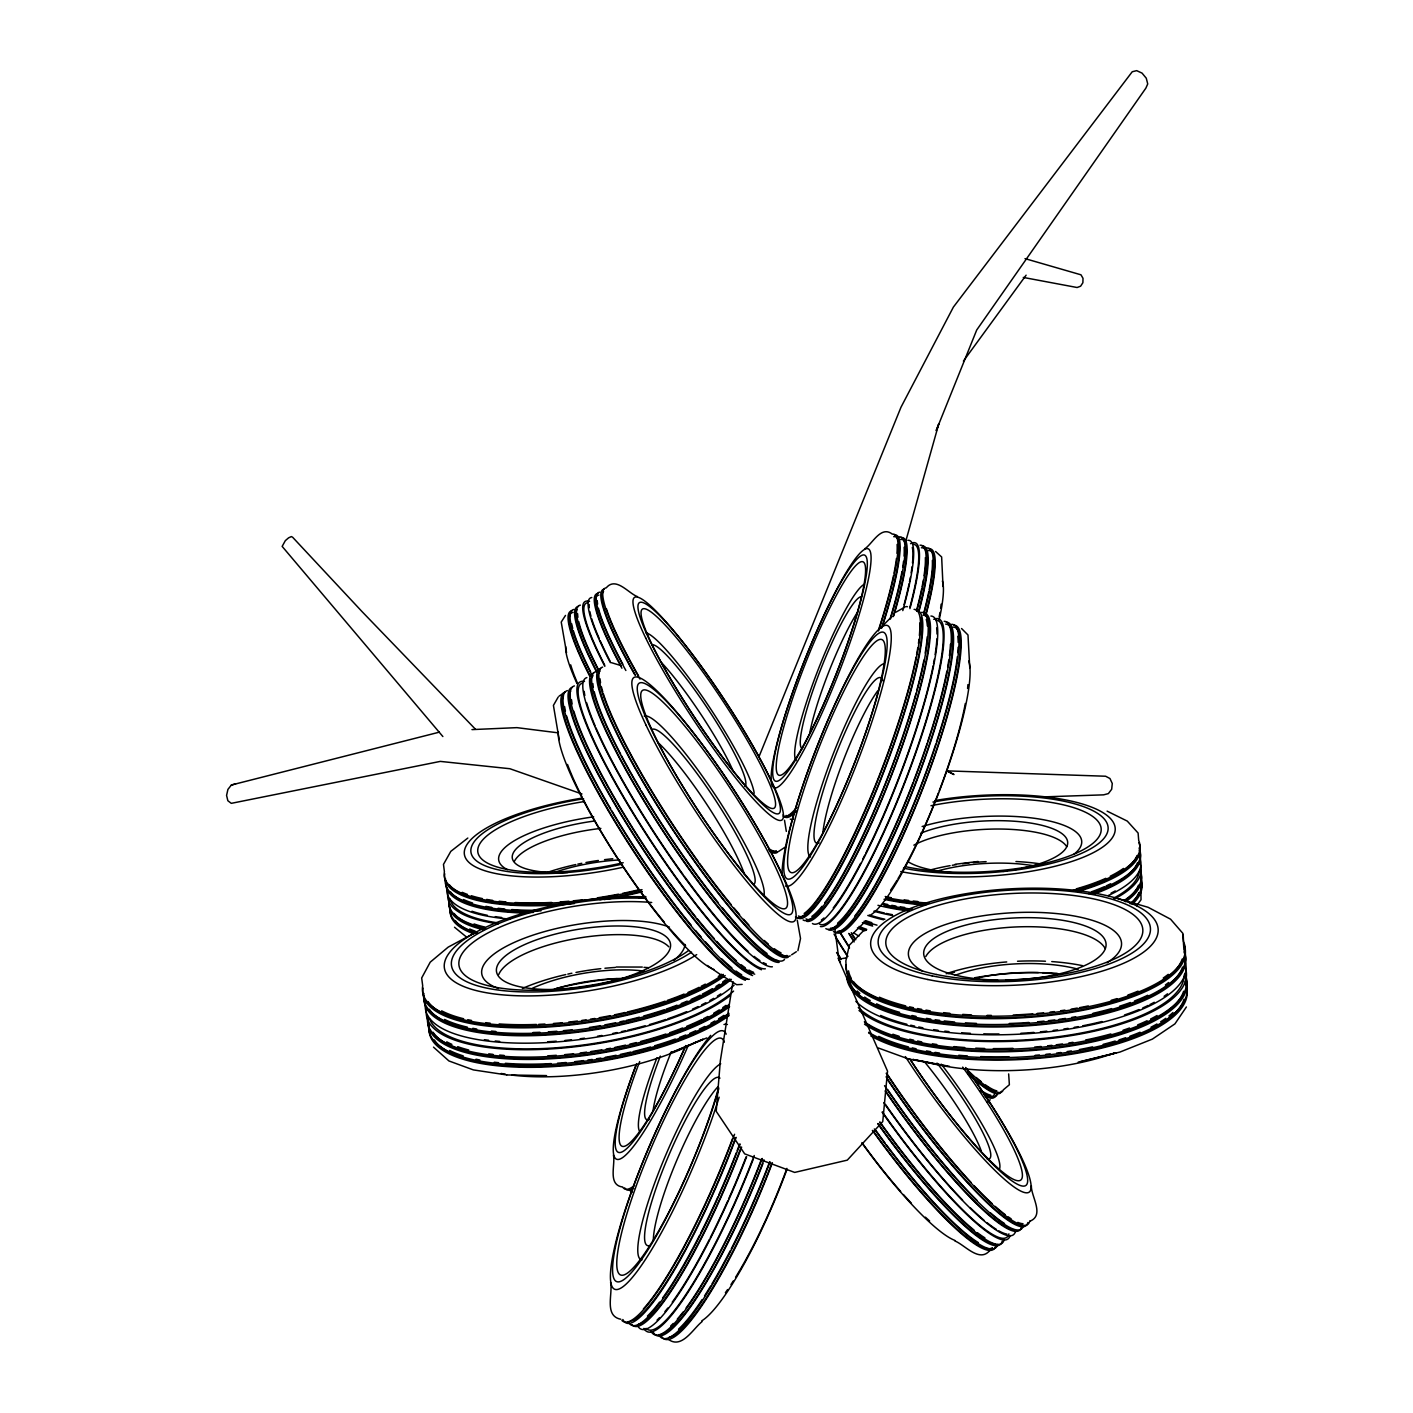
<?xml version="1.0" encoding="UTF-8"?>
<svg xmlns="http://www.w3.org/2000/svg" width="1413" height="1413" viewBox="0 0 1413 1413"><rect width="100%" height="100%" fill="white"/><g stroke="black" fill="none" stroke-linecap="round" stroke-linejoin="round"><path stroke-width="1.5" d="M732.976 981.629L720.347 1060.721L716.214 1111.307L744.686 1153.873L794.671 1172.419L847.288 1160.144L882.754 1121.586L887.541 1071.195L839.022 960.292L834.995 929.878M849.16 945.968L845.839 961.034L846.299 968.7M905.786 541.108L938.833 423.706L936.201 430.612L976.719 329.988L1145.872 88.136L1147.727 83.932L1146.261 78.192L1142.04 73.105L1136.67 70.65L1132.237 71.745L953.386 307.098L900.999 407.209L758.781 757.244M1186.39 1006.974L1174.927 1023.877L1152.372 1039.103L1119.979 1052.049L1080.309 1061.781M558.188 697.068L553.419 705.387L559.177 739.6M565.5 615.414L561.226 622.073L566.542 652.647M963.401 361.127L1026.103 275.182M1136.635 905.751L1141.015 899.745L1140.874 885.986M235.635 783.932L231.396 785.01L227.917 789.408L226.575 795.413L227.864 800.747L231.29 803.343L440.291 761.395L509.881 768.725L581.962 793.982M849.602 944.926L863.838 930.372M702.031 1321.667C693.253 1328.467 681.755 1349.592 668.314 1339.277M883.708 624.705L891.903 616.58M853.24 933.304L865.533 921.258M864.597 548.898C872.457 544.005 880.811 525.071 892.345 534.149A151.562 22.308 -68.5 0 1 878.515 630.975M797.903 950.684L800.517 938.515L797.25 920.11M1029.883 1221.221C1045.002 1215.215 1030.925 1196.281 1031.366 1185.737M989.842 1250.399C979.527 1263.222 964.708 1244.747 954.835 1240.95M559.071 696.132L565.288 691.999A172.103 28.966 56.7 0 0 621.596 832.699A172.103 28.966 56.7 0 0 745.41 980.269M784.992 847.252L779.234 851.032A157.691 22.484 56.5 0 1 768.955 848.736M791.616 954.799L796.331 951.726M896.072 612.094L905.15 606.919M467.827 838.05L450.8 851.368L443.47 864.403L444.406 871.715A150.59 45.269 -8.8 0 0 642.014 889.625M475.051 932.739L448.204 947.116L430.223 962.165L421.675 977.973L422.699 985.85A163.767 54.083 -9.1 0 0 536.463 1025.22A163.767 54.083 -9.1 0 0 723.297 974.387M695.673 1042.458L703.073 1039.244L670.363 1052.968M672.924 1052.137L706.818 1037.919M842.448 958.544L846.793 957.82M1109.452 1054.769L1116.464 1052.756L1078.207 1062.134M231.396 785.01L439.319 732.164M955.1 864.279L978.114 861.471M742.143 984.402L736.685 984.702L721.937 975.553M471.96 729.603L516.911 727.642L558.365 732.87M1037.654 797.091L1103.641 794.848L1108.375 793.594L1111.678 789.266L1112.278 783.509L1109.964 778.528L1105.62 776.232L946.798 770.862L953.987 774.554L946.604 770.721M616.121 967.022L642.279 967.057M506.949 1074.957L546.548 1075.593M906.228 606.548L907.446 606.742M506.649 1074.922L473.373 1069.906L448.928 1060.951L433.508 1047.139M1023.277 277.425L1077.095 287.51L1080.609 286.203L1082.888 282.706L1083.012 278.343L1080.98 274.811L1025.008 258.614M949.43 1066.356L912.833 1059.467L924.226 1061.675M908.806 1059.026L946.745 1066.144M1117.418 898.403L1148.115 907.305L1170.547 919.174L1182.858 933.375L1183.9 949.589A169.754 58.198 -3 0 1 1033.292 1022.941A169.754 58.198 -3 0 1 846.846 976.683M611.264 662.626L621.261 665.664M908.453 1058.938L878.285 1047.969M1107.103 811.133L1127.274 821.094L1138.101 833.034L1138.719 840.611A155.624 48.625 -3.2 0 1 1071.725 890.879M620.766 1319.247C603.863 1315.909 613.048 1293.654 610.575 1282.403M637.44 596.622C628.449 593.372 615.909 576.186 606.23 587.843A157.691 22.484 56.5 0 0 640.036 679.123M853.54 932.81L858.857 936.148M707.348 965.485L721.513 975.288M466.82 937.296L454.509 927.228M935.583 551.494L941.641 556.969L943.036 586.483M961.547 628.52L967.993 634.985L969.76 667.837M475.422 729.196L362.117 611.688L292.685 537.311L291.396 536.569L288.588 537.841L285.32 540.649L282.158 546.407L442.87 736.544M784.515 820.282L786.317 831.409M1008.652 1073.915L1009.377 1084.742L1003.265 1089.9A148.807 22.184 53.6 0 1 965.68 1068.263M1183.193 934.523L1183.511 941.57A169.86 57.862 -3 0 1 1027.322 1015.011A169.86 57.862 -3 0 1 846.051 964.938M613.401 1155.057C615.644 1164.577 607.396 1185.048 622.656 1187.026A155.183 24.957 -66.5 0 0 634.561 1185.348M1173.02 1012.503A167.246 58.781 -2.9 0 1 1168.904 1016M1165.813 1018.331A167.246 58.781 -2.9 0 1 1160.691 1021.74M1156.964 1023.983A167.246 58.781 -2.9 0 1 1150.959 1027.216M1140.061 1032.249A167.246 58.781 -2.9 0 1 1129.923 1036.224M1125.649 1037.725A167.246 58.781 -2.9 0 1 1119.043 1039.897M1115.21 1041.045A167.246 58.781 -2.9 0 1 1103.164 1044.366M1092.585 1046.874A167.246 58.781 -2.9 0 1 1079.461 1049.523M1071.337 1050.936A167.246 58.781 -2.9 0 1 1067.186 1051.59M1060.88 1052.508A167.246 58.781 -2.9 0 1 1056.641 1053.091M1050.212 1053.868A167.246 58.781 -2.9 0 1 1045.92 1054.328M1039.473 1054.963A167.246 58.781 -2.9 0 1 1035.181 1055.334M1009.041 1056.73A167.246 58.781 -2.9 0 1 980.675 1056.606M967.41 1055.935A167.246 58.781 -2.9 0 1 958.756 1055.264M939.504 1053.038A167.246 58.781 -2.9 0 1 935.07 1052.385M930.708 1051.678A167.246 58.781 -2.9 0 1 926.433 1050.901M916.136 1048.799A167.246 58.781 -2.9 0 1 912.197 1047.863M908.382 1046.909A167.246 58.781 -2.9 0 1 878.78 1036.365M1184.006 999.256A167.211 58.887 -2.9 0 1 1047.121 1056.659A167.211 58.887 -2.9 0 1 868.783 1033.009M1185.383 983.678A169.33 59.629 -2.9 0 1 1072.979 1053.974A169.33 59.629 -2.9 0 1 870.744 1035.87M1185.277 981.346A169.348 59.523 -2.9 0 1 1070.895 1051.855A169.348 59.523 -2.9 0 1 868.606 1032.302M974.723 977.743A127.877 45.693 -2.9 0 1 1038.325 972.603M1042.547 972.674A127.877 45.693 -2.9 0 1 1057.224 973.345M973.734 978.82A90.98 32.181 -2.9 0 1 1058.531 974.299M955.276 975.27A91.033 31.969 -2.9 0 1 1078.278 969.23M1183.97 951.885A169.719 58.286 -3 0 1 1033.415 1025.379A169.719 58.286 -3 0 1 847.023 979.032M1182.557 967.11A167.617 57.562 -3 0 1 1011.231 1025.873A167.617 57.562 -3 0 1 849.107 978.856M948.141 973.769A142.042 50.603 -2.9 0 1 954.481 972.268M946.18 973.734A111.15 39.175 -2.9 0 1 1006.727 961.935M1017.537 961.246A111.15 39.175 -2.9 0 1 1045.461 961.229M1051.767 961.582A111.15 39.175 -2.9 0 1 1082.482 965.662M1184.306 959.374A169.631 58.604 -3 0 1 1055.847 1030.925A169.631 58.604 -3 0 1 855.819 1001.305M1168.622 982.494A167.652 57.474 -3 0 1 1165.372 984.967M1147.692 995.282A167.652 57.474 -3 0 1 1134.515 1000.969M1130.418 1002.524A167.652 57.474 -3 0 1 1119.626 1006.197M1111.607 1008.599A167.652 57.474 -3 0 1 1093.026 1013.298M1075.699 1016.742A167.652 57.474 -3 0 1 1071.637 1017.448M1065.42 1018.42A167.652 57.474 -3 0 1 1059.096 1019.338M1054.84 1019.903A167.652 57.474 -3 0 1 1048.393 1020.681M1044.083 1021.14A167.652 57.474 -3 0 1 1037.619 1021.776M1029 1022.464A167.652 57.474 -3 0 1 1009.306 1023.489M976.454 1023.401A167.652 57.474 -3 0 1 965.397 1022.835M954.587 1022.005A167.652 57.474 -3 0 1 944.167 1020.928M939.663 1020.363A167.652 57.474 -3 0 1 935.194 1019.744M930.796 1019.091A167.652 57.474 -3 0 1 926.469 1018.367M916.013 1016.371A167.652 57.474 -3 0 1 912.021 1015.505M899.622 1012.326A167.652 57.474 -3 0 1 876.59 1003.848M870.231 1000.581A167.652 57.474 -3 0 1 864.632 997.101M859.846 993.463A167.652 57.474 -3 0 1 857.143 990.99M1185.03 975.747A169.419 59.293 -2.9 0 1 1066.638 1046.627A169.419 59.293 -2.9 0 1 864.526 1024.178M922.654 971.12A106.734 36.12 -3 0 1 946.569 924.19A106.734 36.12 -3 0 1 1083.789 918.008A106.734 36.12 -3 0 1 1106.944 962.818M997.613 980.092A91.35 30.927 -3 0 1 944.202 932.598A91.35 30.927 -3 0 1 1099.173 933.163A91.35 30.927 -3 0 1 1005.826 980.127M925.815 956.53A91.28 31.121 -3 0 1 1015.753 926.963A91.28 31.121 -3 0 1 1105.178 948.512M1183.617 943.919A169.825 57.951 -3 0 1 1027.463 1017.466A169.825 57.951 -3 0 1 846.21 967.287M1184.306 974.705A167.441 58.145 -2.9 0 1 1043.43 1038.414A167.441 58.145 -2.9 0 1 858.292 1007.575M1167.509 993.816A167.529 57.88 -3 0 1 1164.1 996.289M1154.28 1002.276A167.529 57.88 -3 0 1 1149.882 1004.572M1148.168 1005.42A167.529 57.88 -3 0 1 1142.781 1007.928M1138.966 1009.553A167.529 57.88 -3 0 1 1124.518 1014.958M1101.999 1021.528A167.529 57.88 -3 0 1 1082.676 1025.803M1078.26 1026.633A167.529 57.88 -3 0 1 1074.216 1027.357M1068.051 1028.364A167.529 57.88 -3 0 1 1063.865 1029M1057.525 1029.883A167.529 57.88 -3 0 1 1053.25 1030.43M1046.803 1031.172A167.529 57.88 -3 0 1 1040.339 1031.843M1033.892 1032.408A167.529 57.88 -3 0 1 1020.875 1033.292M998.973 1033.963A167.529 57.88 -3 0 1 983.766 1033.857M970.413 1033.327A167.529 57.88 -3 0 1 961.652 1032.762M948.918 1031.596A167.529 57.88 -3 0 1 944.802 1031.137M938.055 1030.271A167.529 57.88 -3 0 1 933.64 1029.618M922.866 1027.781A167.529 57.88 -3 0 1 918.715 1026.968M914.653 1026.103A167.529 57.88 -3 0 1 910.731 1025.202M906.899 1024.266A167.529 57.88 -3 0 1 880.635 1015.452M1184.924 973.416A169.454 59.187 -2.9 0 1 1066.515 1044.189A169.454 59.187 -2.9 0 1 864.35 1021.811M1157.053 1015.541A167.352 58.463 -2.9 0 1 1150.571 1019.038M1147.109 1020.734A167.352 58.463 -2.9 0 1 1137.712 1024.867M1129.517 1028.01A167.352 58.463 -2.9 0 1 1123.052 1030.236M1110.883 1033.945A167.352 58.463 -2.9 0 1 1085.626 1039.986M1072.944 1042.317A167.352 58.463 -2.9 0 1 1068.829 1042.988M1062.558 1043.942A167.352 58.463 -2.9 0 1 1056.182 1044.808M1051.908 1045.337A167.352 58.463 -2.9 0 1 1047.616 1045.814M1041.151 1046.485A167.352 58.463 -2.9 0 1 1034.705 1047.051M1012.944 1048.322A167.352 58.463 -2.9 0 1 993.357 1048.605M984.631 1048.481A167.352 58.463 -2.9 0 1 975.729 1048.163M964.726 1047.528A167.352 58.463 -2.9 0 1 954.005 1046.609M936.766 1044.49A167.352 58.463 -2.9 0 1 932.368 1043.818M921.7 1041.893A167.352 58.463 -2.9 0 1 917.602 1041.028M913.61 1040.145A167.352 58.463 -2.9 0 1 909.742 1039.209M899.092 1036.259A167.352 58.463 -2.9 0 1 892.875 1034.228M1113.691 1053.268A143.084 51.151 -2.9 0 1 925.886 1062.028M1183.635 991.237A167.317 58.551 -2.9 0 1 1042.635 1048.782A167.317 58.551 -2.9 0 1 864.756 1022.517M1184.589 965.927A169.542 58.887 -2.9 0 1 1060.174 1037.248A169.542 58.887 -2.9 0 1 858.998 1010.472M1182.204 959.056A167.705 57.244 -3 0 1 1027.304 1016.689A167.705 57.244 -3 0 1 853.629 981.823M851.209 978.22A167.705 57.244 -3 0 1 848.559 970.872M1168.251 974.352A167.741 57.138 -3 0 1 1163.252 978.026M1138.083 991.149A167.741 57.138 -3 0 1 1127.91 995.035M1116.994 998.62A167.741 57.138 -3 0 1 1111.201 1000.316M1088.275 1005.932A167.741 57.138 -3 0 1 1079.497 1007.663M1077.271 1008.07A167.741 57.138 -3 0 1 1071.195 1009.129M1064.96 1010.118A167.741 57.138 -3 0 1 1060.757 1010.719M1054.381 1011.584A167.741 57.138 -3 0 1 1050.089 1012.097M1043.624 1012.821A167.741 57.138 -3 0 1 1037.16 1013.439M1032.85 1013.81A167.741 57.138 -3 0 1 1013.227 1015.011M991.396 1015.399A167.741 57.138 -3 0 1 987.122 1015.364M971.508 1014.905A167.741 57.138 -3 0 1 962.695 1014.393M949.854 1013.315A167.741 57.138 -3 0 1 943.637 1012.644M930.266 1010.825A167.741 57.138 -3 0 1 925.939 1010.118M921.682 1009.359A167.741 57.138 -3 0 1 917.514 1008.546M913.469 1007.699A167.741 57.138 -3 0 1 909.53 1006.815M905.698 1005.897A167.741 57.138 -3 0 1 879.416 997.225M735.537 1137.73A167.741 29.284 -67 0 1 630.604 1321.084M732.446 1138.825A167.758 29.178 -66.9 0 1 643.392 1308.897M734.566 1134.268A169.86 29.532 -66.9 0 1 621.914 1320.449M736.12 1137.377A169.843 29.655 -67 0 1 622.868 1319.512M718.616 1087.356A128.583 21.619 -66.9 0 1 632.265 1268.909A128.583 21.619 -66.9 0 1 646.006 1160.426A128.583 21.619 -66.9 0 1 724.339 1042.211M786.953 1169.434A143.349 27.43 -67.1 0 1 701.731 1320.855M786.882 1168.392A135.719 25.999 -67.1 0 1 735.59 1277.281M733.276 1280.99A135.719 25.999 -67.1 0 1 730.963 1284.541M727.589 1289.574A135.719 25.999 -67.1 0 1 725.381 1292.701M719.164 1097.212A143.879 24.198 -66.9 0 1 633.183 1276.434A143.879 24.198 -66.9 0 1 624.405 1212.283A143.879 24.198 -66.9 0 1 710.704 1035.358M723.986 1024.513A143.879 24.198 -66.9 0 1 727.412 1024.496M718.793 1088.681A136.231 22.873 -66.9 0 1 627.814 1276.31A136.231 22.873 -66.9 0 1 643.533 1160.356A136.231 22.873 -66.9 0 1 726.176 1034.175M641.944 1259.937A106.699 18.316 -66.9 0 1 661.143 1166.202A106.699 18.316 -66.9 0 1 720.736 1063.795M649.786 1245.577A91.333 15.684 -66.9 0 1 667.554 1158.254A91.333 15.684 -66.9 0 1 719.941 1078.154M653.336 1240.861A91.297 15.914 -66.9 0 1 676.191 1161.716A91.297 15.914 -66.9 0 1 717.857 1086.844M762.19 1158.466A169.631 31.015 -67 0 1 651.075 1331.399M761.642 1158.713A167.511 30.627 -67 0 1 686.082 1308.014M683.097 1312.006A167.511 30.627 -67 0 1 677.322 1319.053M673.277 1323.433A167.511 30.627 -67 0 1 670.769 1325.889M753.147 1159.49A169.684 30.662 -67 0 1 643.922 1328.379M763.956 1159.72A167.493 30.733 -67 0 1 661.39 1334.049M762.896 1163.694A169.613 31.121 -67 0 1 653.301 1332.335M740.112 1144.018A169.807 29.903 -67 0 1 628.255 1321.773M772.381 1162.881A169.542 31.492 -67.1 0 1 660.895 1335.532M746.117 1156.876A167.617 29.991 -67 0 1 728.56 1199.089M727.695 1201.068A167.617 29.991 -67 0 1 710.333 1237.576M709.414 1239.378A167.617 29.991 -67 0 1 672.252 1302.168M667.801 1308.049A167.617 29.991 -67 0 1 664.94 1311.582M659.535 1317.64A167.617 29.991 -67 0 1 657.045 1320.113M754.224 1155.498A167.564 30.291 -67 0 1 646.112 1328.344M741.631 1147.144A169.79 30.026 -67 0 1 631.805 1324.617M741.083 1147.409A167.67 29.638 -67 0 1 638.323 1324.334M746.647 1156.682A169.737 30.362 -67 0 1 637.652 1325.747M770.067 1161.875A169.56 31.386 -67.1 0 1 658.67 1334.596M769.52 1162.104A167.458 30.998 -67.1 0 1 731.28 1248.721M730.274 1250.699A167.458 30.998 -67.1 0 1 711.958 1283.887M710.704 1285.954A167.458 30.998 -67.1 0 1 704.522 1295.898M702.084 1299.624A167.458 30.998 -67.1 0 1 678.523 1329.174M771.834 1163.111A167.441 31.104 -67.1 0 1 669.073 1337.299M739.547 1144.318A167.688 29.532 -67 0 1 737.162 1150.571M736.367 1152.655A167.688 29.532 -67 0 1 718.775 1194.886M717.892 1196.864A167.688 29.532 -67 0 1 700.548 1233.39M699.629 1235.209A167.688 29.532 -67 0 1 662.556 1298.07M659.588 1302.062A167.688 29.532 -67 0 1 647.437 1316.051M786.97 955.435A170.161 26.617 56.7 0 1 671.299 826.976A170.161 26.617 56.7 0 1 600.172 671.016M781.053 952.892A170.178 26.494 56.7 0 1 774.324 948.759M768.336 944.061A170.178 26.494 56.7 0 1 764.309 940.51M748.872 924.985A170.178 26.494 56.7 0 1 743.662 919.245M739.6 914.6A170.178 26.494 56.7 0 1 734.001 908.011M731.139 904.567A170.178 26.494 56.7 0 1 699.523 863.378M698.287 861.647A170.178 26.494 56.7 0 1 603.298 693.589M602.803 691.964A170.178 26.494 56.7 0 1 601.461 687.036M600.543 682.638A170.178 26.494 56.7 0 1 600.048 678.823M790.22 955.859A172.315 26.829 56.7 0 1 670.115 821.024A172.315 26.829 56.7 0 1 602.644 667.095M788.118 957.237A172.298 26.953 56.7 0 1 667.925 822.472A172.298 26.953 56.7 0 1 600.56 668.473M714.077 969.548A145.557 25.363 56.7 0 1 619.389 861.259A145.557 25.363 56.7 0 1 558.329 732.128M685.623 945.721A137.803 24.056 56.7 0 1 670.115 929.012M664.428 922.318A137.803 24.056 56.7 0 1 583.428 799.705M582.403 797.691A137.803 24.056 56.7 0 1 567.496 764.433M644.204 716.091A108.236 16.603 56.7 0 1 714.713 794.124A108.236 16.603 56.7 0 1 763.85 895.595M652.4 729.32A92.64 14.218 56.7 0 1 715.031 799.44A92.64 14.218 56.7 0 1 754.083 884.114M657.646 742.214A92.604 14.483 56.7 0 1 744.545 874.523M754.719 974.175A172.156 28.454 56.7 0 1 631.222 826.34A172.156 28.454 56.7 0 1 574.402 685.906M753.641 972.356A170.019 28.101 56.7 0 1 748.925 970.06M745.269 967.746A170.019 28.101 56.7 0 1 741.295 964.814M736.491 960.84A170.019 28.101 56.7 0 1 716.85 941.482M714.183 938.55A170.019 28.101 56.7 0 1 697.192 918.697M695.726 916.896A170.019 28.101 56.7 0 1 669.78 882.948M668.543 881.235A170.019 28.101 56.7 0 1 573.872 711.234M572.141 703.957A170.019 28.101 56.7 0 1 571.523 699.788M761.501 969.742A172.192 28.066 56.7 0 1 633.554 814.206A172.192 28.066 56.7 0 1 584.505 681.455M751.522 973.734A170.002 28.207 56.7 0 1 635.426 837.167A170.002 28.207 56.7 0 1 570.587 691.346M752.599 975.553A172.139 28.578 56.7 0 1 629.032 827.788A172.139 28.578 56.7 0 1 572.336 687.301M784.498 959.462A172.28 27.236 56.7 0 1 665.735 830.65A172.28 27.236 56.7 0 1 595.58 671.793M765.334 968.823A170.055 27.73 56.7 0 1 644.664 831.197A170.055 27.73 56.7 0 1 582.209 683.256M747.53 978.873A172.103 28.861 56.7 0 1 623.787 831.25A172.103 28.861 56.7 0 1 567.355 690.604M766.358 964.055A170.09 27.395 56.7 0 1 763.338 962.659M759.929 960.628A170.09 27.395 56.7 0 1 754.136 956.407M747.972 951.196A170.09 27.395 56.7 0 1 684.21 876.113M682.903 874.311A170.09 27.395 56.7 0 1 595.986 727.907M595.05 725.717A170.09 27.395 56.7 0 1 586.625 702.738M584.841 695.496A170.09 27.395 56.7 0 1 584.187 691.346M779.128 962.377A172.262 27.359 56.7 0 1 657.398 822.613A172.262 27.359 56.7 0 1 593.513 673.189M777.98 960.557A170.125 27.024 56.7 0 1 660.789 827.17A170.125 27.024 56.7 0 1 593.089 675.75M767.047 953.51A170.125 26.9 56.7 0 1 722.29 907.676M717.945 902.306A170.125 26.9 56.7 0 1 641.484 791.192M640.354 789.284A170.125 26.9 56.7 0 1 621.596 755.884M620.678 754.153A170.125 26.9 56.7 0 1 594.255 691.84M593.336 687.424A170.125 26.9 56.7 0 1 592.877 683.592M772.381 966.792A172.227 27.748 56.7 0 1 650.386 827.241A172.227 27.748 56.7 0 1 586.854 677.604M741.684 974.793A169.966 28.49 56.7 0 1 736.067 971.102M731.899 967.887A169.966 28.49 56.7 0 1 721.813 958.897M712.081 949.077A169.966 28.49 56.7 0 1 705.458 941.87M701.307 937.172A169.966 28.49 56.7 0 1 695.602 930.549M691.257 925.321A169.966 28.49 56.7 0 1 611.829 810.815M610.716 808.907A169.966 28.49 56.7 0 1 566.648 716.038M565.412 711.039A169.966 28.49 56.7 0 1 564.599 706.571M749.332 979.28A169.966 28.613 56.7 0 1 634.119 851.491A169.966 28.613 56.7 0 1 563.487 696.079M771.18 780.541A128.371 18.21 -68.5 0 1 839.41 584.364A128.371 18.21 -68.5 0 1 855.872 625.182A128.371 18.21 -68.5 0 1 774.147 787.906M772.84 786.9A128.371 18.21 -68.5 0 1 771.321 782.237M901.317 537.735A151.509 22.714 -68.5 0 1 893.74 615.821M900.646 539.466A149.619 22.431 -68.5 0 1 893.14 616.633M926.946 547.979A151.35 23.844 -68.6 0 1 923.855 614.16M932.368 560.449A149.46 23.562 -68.6 0 1 929.189 589.716M928.818 591.588A149.46 23.562 -68.6 0 1 923.872 612.553M928.977 548.792A151.332 23.95 -68.6 0 1 925.957 614.991M928.306 550.54A149.442 23.65 -68.6 0 1 925.992 613.383M922.071 546.036A151.368 23.632 -68.6 0 1 918.786 612.147M796.137 760.618A95.219 13.83 -68.5 0 1 817.632 670.998A95.219 13.83 -68.5 0 1 864.314 584.258M912.851 544.358A149.548 22.961 -68.6 0 1 909.954 607.025M907.835 540.331A151.474 22.997 -68.6 0 1 902.801 610.61M899.269 536.905A151.527 22.626 -68.5 0 1 890.402 619.053M793.47 819.081A151.527 22.626 -68.5 0 1 790.256 819.134M894.376 534.962A151.544 22.396 -68.5 0 1 882.03 627.531M796.278 811.133A151.544 22.396 -68.5 0 1 783.102 814.895M802.46 748.643A81.512 11.834 -68.5 0 1 819.929 671.334A81.512 11.834 -68.5 0 1 861.171 596.745M809.914 732.217A81.477 12.028 -68.5 0 1 857.938 611.529M796.897 807.212A151.562 22.308 -68.5 0 1 783.261 816.449M920.04 545.224A151.385 23.544 -68.6 0 1 916.684 611.299M925.356 557.64A149.513 23.244 -68.6 0 1 924.031 575.727M923.343 580.019A149.513 23.244 -68.6 0 1 922.071 586.872M921.682 588.762A149.513 23.244 -68.6 0 1 916.719 609.692M921.4 547.767A149.495 23.332 -68.6 0 1 918.821 610.54M910.537 543.669A151.421 23.262 -68.6 0 1 909.919 608.632M912.321 547.449A149.584 22.714 -68.6 0 1 912.498 562.992M912.074 566.719A149.584 22.714 -68.6 0 1 911.155 572.83M910.396 577.246A149.584 22.714 -68.6 0 1 909.477 581.856M909.089 583.746A149.584 22.714 -68.6 0 1 904.055 604.676M904.126 547.273A149.637 22.343 -68.5 0 1 904.055 556.104M903.543 561.314A149.637 22.343 -68.5 0 1 902.713 567.231M901.989 571.506A149.637 22.343 -68.5 0 1 890.42 617.799M893.705 536.693A149.672 22.113 -68.5 0 1 881.482 628.167M795.572 810.726A149.672 22.113 -68.5 0 1 785.999 815.478M897.096 544.464A149.69 22.025 -68.5 0 1 896.972 553.278M896.443 558.488A149.69 22.025 -68.5 0 1 894.005 573.166M893.528 575.515A149.69 22.025 -68.5 0 1 878.674 629.421M941.146 604.146A121.165 19.835 -68.6 0 1 940.634 608.155M939.963 612.465A121.165 19.835 -68.6 0 1 939.133 617.057M942.365 581.026A127.982 20.912 -68.6 0 1 939.15 619.936M995.635 1095.517A148.754 22.573 53.6 0 1 985.126 1096.152M854.123 941.941A148.754 22.573 53.6 0 1 848.754 933.41M994.522 1094.033A146.917 22.29 53.6 0 1 984.137 1094.651M852.816 939.274A146.917 22.29 53.6 0 1 849.496 933.958M841.053 959.48A148.665 23.367 53.7 0 1 836.567 952.468M841.018 958.826A146.811 23.085 53.7 0 1 837.52 953.333M849.513 947.964A148.718 22.855 53.7 0 1 840.594 933.675M990.071 1099.597A148.718 22.855 53.7 0 1 987.051 1102.228M997.366 1094.245A148.771 22.484 53.6 0 1 980.463 1090.854M854.794 938.886A148.771 22.484 53.6 0 1 851.58 933.763M1001.534 1091.172A148.789 22.272 53.6 0 1 968.046 1073.58M995.052 1092.143A146.952 21.99 53.6 0 1 967.322 1072.29M996.801 1090.854A146.952 21.902 53.6 0 1 985.568 1084.972M981.152 1081.616A146.952 21.902 53.6 0 1 976.259 1077.501M990.849 1095.234A146.917 22.202 53.6 0 1 983.925 1092.267M855.748 939.751A146.917 22.202 53.6 0 1 851.28 932.633M846.776 955.206A148.701 23.085 53.7 0 1 835.595 937.402M847.941 956.407A146.846 22.802 53.7 0 1 834.023 934.081M840.435 962.006A146.811 23.173 53.7 0 1 838.05 958.314M849.39 947.169A146.881 22.573 53.7 0 1 840.17 932.315M641.714 891.285A148.683 44.774 -8.8 0 1 599.871 899.657M573.731 902.96A148.683 44.774 -8.8 0 1 449.546 884.962M639.294 889.66A148.718 44.704 -8.8 0 1 622.638 893.369M618.488 894.182A148.718 44.704 -8.8 0 1 597.434 897.803M582.297 899.834A148.718 44.704 -8.8 0 1 573.395 900.805M568.962 901.229A148.718 44.704 -8.8 0 1 560.202 901.918M551.635 902.448A148.718 44.704 -8.8 0 1 515.268 902.554M505.889 901.918A148.718 44.704 -8.8 0 1 499.142 901.247M492.713 900.417A148.718 44.704 -8.8 0 1 486.673 899.427M482.381 898.58A148.718 44.704 -8.8 0 1 471.377 895.754M467.491 894.447A148.718 44.704 -8.8 0 1 462.263 892.327M642.35 891.78A150.555 45.34 -8.8 0 1 604.234 899.569M574.42 903.525A150.555 45.34 -8.8 0 1 444.742 873.799M623.204 862.725A114.047 33.718 -8.8 0 1 479.449 856.296A114.047 33.718 -8.8 0 1 584.134 801.577M620.643 864.473A120.847 35.696 -8.8 0 1 472.295 856.101A120.847 35.696 -8.8 0 1 583.622 798.769M622.532 867.352A127.612 37.727 -8.8 0 1 465.937 858.698A127.612 37.727 -8.8 0 1 581.873 798.133M507.338 869.596A94.618 28.26 -8.8 0 1 593.672 816.838M567.814 872.51A81 24.198 -8.8 0 1 513.272 852.94A81 24.198 -8.8 0 1 593.531 821.147M514.615 860.976A80.947 24.357 -8.8 0 1 600.861 828.407M485.577 928.164A150.273 46.329 -8.9 0 1 448.981 899.94M484.677 927.016A148.4 45.764 -8.9 0 1 474.026 923.961M548.315 872.068A98.592 30.68 -8.9 0 1 575.798 864.562M577.793 864.138A98.592 30.68 -8.9 0 1 581.838 863.308M585.953 862.513A98.592 30.68 -8.9 0 1 598.37 860.482M604.534 859.669A98.592 30.68 -8.9 0 1 612.818 858.751M645.229 896.425A150.502 45.534 -8.8 0 1 638.835 897.997M540.967 910.855A150.502 45.534 -8.8 0 1 445.537 878.78M554.497 872.422A80.753 25.045 -8.9 0 1 619.865 859.916M473.938 933.834A150.167 46.682 -8.9 0 1 450.447 909.036M501.703 917.514A148.542 45.287 -8.8 0 1 495.292 916.648M487.344 915.288A148.542 45.287 -8.8 0 1 471.995 911.244M498.347 922.936A148.471 45.516 -8.9 0 1 449.97 899.057M528.162 913.081A150.485 45.622 -8.8 0 1 445.872 880.864M533.284 912.427A148.612 45.039 -8.8 0 1 450.712 892.098M510.128 919.104A150.414 45.87 -8.8 0 1 446.95 887.505M498.365 923.766A150.343 46.081 -8.9 0 1 447.903 893.316M485.012 929.153A148.383 45.834 -8.9 0 1 454.156 913.452M483.564 929.754A150.237 46.417 -8.9 0 1 449.316 902.006M477.682 933.057A150.184 46.594 -8.9 0 1 450.111 906.969M475.527 933.269A148.294 46.099 -8.9 0 1 455.304 920.552M535.103 910.272A148.63 44.969 -8.8 0 1 511.683 909.566M504.759 909.001A148.63 44.969 -8.8 0 1 498.1 908.259M491.812 907.376A148.63 44.969 -8.8 0 1 485.913 906.334M472.543 902.978A148.63 44.969 -8.8 0 1 463.429 899.516M475.192 931.149A148.33 46.028 -8.9 0 1 469.717 928.995M934.682 800.606A131.886 40.535 -3.2 0 1 1095.782 808.89A131.886 40.535 -3.2 0 1 1070.436 861.895A131.886 40.535 -3.2 0 1 900.735 871.574M932.969 802.072A124.892 38.345 -3.2 0 1 1088.469 808.589A124.892 38.345 -3.2 0 1 1065.861 859.245A124.892 38.345 -3.2 0 1 903.472 868.147M939.221 870.549A83.438 26.882 -3.2 0 1 1033.062 865.674M1139.178 850.131A155.518 48.996 -3.2 0 1 1094.934 893.723M908.842 911.014A155.518 48.996 -3.2 0 1 877.95 905.309M1137.394 862.972A153.593 48.378 -3.2 0 1 1091.525 894.04M909.283 910.325A153.593 48.378 -3.2 0 1 883.973 905.892M930.973 805.728A117.88 36.208 -3.2 0 1 1081.051 810.285A117.88 36.208 -3.2 0 1 1061.481 858.715A117.88 36.208 -3.2 0 1 906.281 866.823M1140.468 877.367A155.218 50.056 -3.2 0 1 1130.1 903.825M866.717 929.365A155.218 50.056 -3.2 0 1 859.069 926.433M931.202 869.754A101.895 32.958 -3.2 0 1 950.101 865.657M952.291 865.286A101.895 32.958 -3.2 0 1 956.354 864.65M962.606 863.767A101.895 32.958 -3.2 0 1 968.982 863.007M973.239 862.584A101.895 32.958 -3.2 0 1 986.115 861.647M1015.965 861.541A101.895 32.958 -3.2 0 1 1040.675 863.926M1140.574 879.522A155.183 50.126 -3.2 0 1 1132.096 904.391M864.862 930.867A155.183 50.126 -3.2 0 1 857.444 927.882M1138.807 892.645A153.258 49.508 -3.2 0 1 1131.972 902.589M866.416 930.355A153.258 49.508 -3.2 0 1 859.086 927.423M1140.22 872.192A155.271 49.844 -3.2 0 1 1125.578 901.777M872.686 926.098A155.271 49.844 -3.2 0 1 862.407 922.636M922.124 826.517A97.797 30.362 -3.2 0 1 1042.829 819.628A97.797 30.362 -3.2 0 1 1073.756 854.388M920.64 833.281A83.703 25.982 -3.2 0 1 1049.859 827.647A83.703 25.982 -3.2 0 1 1021.776 868.359M1017.713 869.154A83.703 25.982 -3.2 0 1 1013.598 869.878M1007.257 870.867A83.703 25.982 -3.2 0 1 1002.894 871.432M952.38 872.722A83.703 25.982 -3.2 0 1 907.747 861.506M913.858 845.168A83.65 26.158 -3.2 0 1 1000.386 829.042A83.65 26.158 -3.2 0 1 1066.744 846.723M929.171 903.19A155.624 48.625 -3.2 0 1 885.739 897.449M1140.114 870.019A155.289 49.773 -3.2 0 1 1123.9 900.646M877.014 925.162A155.289 49.773 -3.2 0 1 864.208 921.152M871.856 922.707A153.363 49.137 -3.2 0 1 865.763 920.658M1138.472 885.245A153.346 49.225 -3.2 0 1 1125.031 900.699M871.998 924.914A153.346 49.225 -3.2 0 1 863.979 922.141M1139.796 863.113A155.377 49.49 -3.2 0 1 1114.645 898.809M883.549 919.81A155.377 49.49 -3.2 0 1 867.794 915.465M1139.161 871.75A153.434 48.872 -3.2 0 1 1113.515 898.226M884.856 919.227A153.434 48.872 -3.2 0 1 869.295 914.953M1139.514 857.055A155.448 49.261 -3.2 0 1 1108.234 895.559M892.68 915.553A155.448 49.261 -3.2 0 1 873.87 911.226M1139.072 847.977A155.554 48.907 -3.2 0 1 1088.681 893.617M913.045 909.301A155.554 48.907 -3.2 0 1 882.507 904.214M1138.825 842.766A155.607 48.713 -3.2 0 1 1077.554 891.568M925.162 905.132A155.607 48.713 -3.2 0 1 884.008 899.286M1137.041 855.536A153.681 48.095 -3.2 0 1 1076.353 891.108M926.38 904.532A153.681 48.095 -3.2 0 1 885.403 898.739M1115.263 890.914A153.505 48.643 -3.2 0 1 1111.095 893.104M892.398 914.688A153.505 48.643 -3.2 0 1 886.375 913.452M884.45 913.01A153.505 48.643 -3.2 0 1 875.283 910.679M1123.459 868.447A153.699 48.024 -3.2 0 1 1110.247 876.219M1105.814 878.321A153.699 48.024 -3.2 0 1 1076.229 888.865M917.832 901.529A153.699 48.024 -3.2 0 1 913.204 901.017M908.647 900.47A153.699 48.024 -3.2 0 1 904.161 899.869M891.285 897.732A153.699 48.024 -3.2 0 1 885.262 896.513M1110.636 883.779A153.611 48.307 -3.2 0 1 1106.185 885.88M1104.489 886.64A153.611 48.307 -3.2 0 1 1091.419 891.797M904.656 907.464A153.611 48.307 -3.2 0 1 900.258 906.81M895.966 906.086A153.611 48.307 -3.2 0 1 891.78 905.327M887.735 904.514A153.611 48.307 -3.2 0 1 883.814 903.649M653.053 1110.901A83.42 13.459 -66.5 0 1 671.316 1051.749M633.695 1188.386A155.165 25.045 -66.5 0 1 624.705 1187.891M649.379 1119.432A83.455 13.265 -66.5 0 1 660.348 1056.094M639.753 1131.548A97.497 15.49 -66.5 0 1 656.974 1057.719M685.075 1046.98A117.473 18.281 -66.5 0 1 624.687 1146.226A117.473 18.281 -66.5 0 1 639.683 1061.534M685.747 1045.549A124.45 19.323 -66.5 0 1 621.42 1152.178A124.45 19.323 -66.5 0 1 636.592 1063.742M688.449 1045.019A131.444 20.453 -66.5 0 1 619.901 1159.066A131.444 20.453 -66.5 0 1 636.186 1064.713M632.317 1192.148A155.13 25.275 -66.6 0 1 629.633 1190.011M645.759 632.706A99.051 13.918 56.5 0 1 706.588 702.897A99.051 13.918 56.5 0 1 754.171 793.294M651.782 644.77A84.78 11.922 56.5 0 1 709.255 711.004A84.78 11.922 56.5 0 1 744.863 786.37M660.525 661.567A84.762 12.134 56.5 0 1 732.835 770.279M598.529 670.557A157.55 23.844 56.5 0 1 580.372 605.153M598.37 669.373A155.589 23.562 56.5 0 1 578.712 621.561M577.917 617.287A155.589 23.562 56.5 0 1 577.617 613.737M634.79 674.76A157.673 22.59 56.5 0 1 604.322 589.115M777.309 852.304A157.673 22.59 56.5 0 1 769.785 851.615M635.514 675.343A155.713 22.308 56.5 0 1 603.563 591.517M776.232 850.661A155.713 22.308 56.5 0 1 768.796 849.972M604.852 666.335A157.585 23.526 56.5 0 1 589.592 601.426M638.552 675.891A155.73 22.219 56.5 0 1 606.442 608.809M625.871 670.504A157.655 22.838 56.5 0 1 599.748 592.171M604.693 665.17A155.624 23.244 56.5 0 1 587.508 602.715M596.392 670.698A155.589 23.65 56.5 0 1 576.893 609.674M596.551 671.881A157.55 23.95 56.5 0 1 578.465 606.424M591.817 675.025A157.514 24.198 56.5 0 1 573.908 609.48M589.839 676.35A157.514 24.286 56.5 0 1 572 610.752M621.914 668.208A157.638 22.926 56.5 0 1 597.858 593.46M620.837 665.452A155.695 22.643 56.5 0 1 598.918 595.085M622.815 664.128A155.695 22.555 56.5 0 1 598.476 608.349M597.611 604.11A155.695 22.555 56.5 0 1 597.257 600.596M610.381 662.662A157.62 23.244 56.5 0 1 591.764 597.522M610.222 661.478A155.66 22.961 56.5 0 1 600.26 640.866M599.236 638.57A155.66 22.961 56.5 0 1 591.658 618.682M590.934 616.156A155.66 22.961 56.5 0 1 589.857 611.582M589.274 607.678A155.66 22.961 56.5 0 1 589.203 604.534M590.652 671.846A155.571 23.88 56.5 0 1 573.413 630.887M572.707 628.361A155.571 23.88 56.5 0 1 571.664 623.734M589.698 675.167A155.554 23.986 56.5 0 1 573.077 612.377M577.069 683.68A133.228 21.266 56.5 0 1 565.712 646.712M577.458 683.097A126.146 20.171 56.5 0 1 570.693 664.852M957.767 636.274A162.742 27.96 -68.8 0 1 958.208 642.42M958.138 647.26A162.742 27.96 -68.8 0 1 957.784 652.682M957.378 656.639A162.742 27.96 -68.8 0 1 936.448 742.019M935.759 744.121A162.742 27.96 -68.8 0 1 854.688 916.119M953.174 627.089A162.742 28.066 -68.8 0 1 925.073 781.742A162.742 28.066 -68.8 0 1 838.121 931.096M953.916 625.182A164.791 28.419 -68.8 0 1 923.537 786.811A164.791 28.419 -68.8 0 1 835.666 932.386M951.708 624.316A164.791 28.313 -68.8 0 1 921.223 785.911A164.791 28.313 -68.8 0 1 833.423 931.538M782.096 875.283A139.799 21.637 -68.7 0 1 857.355 659.73A139.799 21.637 -68.7 0 1 874.559 713.6A139.799 21.637 -68.7 0 1 785.522 886.004M923.837 613.242A165.003 26.953 -68.8 0 1 893.828 769.467A165.003 26.953 -68.8 0 1 806.947 921.382M923.095 615.15A162.937 26.617 -68.8 0 1 891.55 774.395A162.937 26.617 -68.8 0 1 806.028 918.874M930.92 616.05A164.95 27.306 -68.8 0 1 899.357 777.397A164.95 27.306 -68.8 0 1 812.44 923.519M926.274 619.512A162.954 26.511 -68.8 0 1 927.387 626.03M927.246 636.786A162.954 26.511 -68.8 0 1 925.179 653.071M923.89 660.136A162.954 26.511 -68.8 0 1 916.631 690.904M916.03 693.147A162.954 26.511 -68.8 0 1 824.68 902.872M822.013 906.298A162.954 26.511 -68.8 0 1 811.857 916.401M921.629 612.359A165.003 26.847 -68.8 0 1 889.572 773.582A165.003 26.847 -68.8 0 1 803.061 919.934M946.392 622.215A164.844 28.048 -68.8 0 1 915.642 783.738A164.844 28.048 -68.8 0 1 828.071 929.489M810.567 856.949A103.697 16.408 -68.8 0 1 830.791 760.3A103.697 16.408 -68.8 0 1 883.549 663.81M936.377 620.413A162.848 27.253 -68.8 0 1 905.521 779.817A162.848 27.253 -68.8 0 1 819.434 923.996M916.313 610.257A165.056 26.6 -68.8 0 1 883.99 771.41A165.056 26.6 -68.8 0 1 797.691 917.885M819.063 842.872A88.754 14.059 -68.8 0 1 836.355 753.2A88.754 14.059 -68.8 0 1 882.842 680.854M822.878 832.681A88.719 14.289 -68.8 0 1 877.491 691.116M914.087 609.374A165.056 26.494 -68.8 0 1 881.659 770.491A165.056 26.494 -68.8 0 1 795.448 917.019M936.66 627.902A162.901 26.971 -68.8 0 1 936.996 634.013M936.872 638.835A162.901 26.971 -68.8 0 1 935.123 654.608M934.382 659.164A162.901 26.971 -68.8 0 1 933.516 663.933M933.145 665.77A162.901 26.971 -68.8 0 1 865.78 853.187M864.88 854.989A162.901 26.971 -68.8 0 1 862.725 859.21M860.588 863.361A162.901 26.971 -68.8 0 1 833.246 907.905M823.991 917.991A162.901 26.971 -68.8 0 1 821.359 920.04M944.184 621.331A164.844 27.942 -68.8 0 1 913.31 782.837A164.844 27.942 -68.8 0 1 825.846 928.641M950.454 644.204A162.795 27.606 -68.8 0 1 949.412 655.667M948.812 660.012A162.795 27.606 -68.8 0 1 947.664 666.936M946.869 671.175A162.795 27.606 -68.8 0 1 927.882 741.03M927.228 743.044A162.795 27.606 -68.8 0 1 913.875 780.294M913.098 782.36A162.795 27.606 -68.8 0 1 837.591 923.184M967.905 684.634A131.921 23.526 -68.8 0 1 967.569 688.467M965.309 703.515A131.921 23.526 -68.8 0 1 939.256 790.785M938.462 792.87A131.921 23.526 -68.8 0 1 897.997 878.639M896.99 880.299A131.921 23.526 -68.8 0 1 890.579 890.19M968.735 661.019A139.339 24.816 -68.8 0 1 938.656 793.029A139.339 24.816 -68.8 0 1 871.238 914.582M945.668 624.104A162.795 27.712 -68.8 0 1 917.178 778.669A162.795 27.712 -68.8 0 1 830.508 928.182M933.746 619.318A164.897 27.606 -68.8 0 1 910.784 766.906A164.897 27.606 -68.8 0 1 820.388 926.522M920.905 617.375A162.99 26.264 -68.8 0 1 875.742 791.139A162.99 26.264 -68.8 0 1 798.433 915.96M919.722 622.992A163.007 26.158 -68.8 0 1 919.386 635.532M918.98 639.33A163.007 26.158 -68.8 0 1 918.45 643.41M917.796 647.755A163.007 26.158 -68.8 0 1 916.578 654.661M916.119 657.045A163.007 26.158 -68.8 0 1 864.968 810.179A163.007 26.158 -68.8 0 1 804.174 913.469M978.344 1242.628A159.863 27.995 54.1 0 1 886.269 1144.636M884.98 1142.905A159.863 27.995 54.1 0 1 875.936 1130.559M992.474 1247.608A159.863 28.083 54.1 0 1 873.993 1132.007M995.812 1245.895A161.877 28.437 54.1 0 1 872.369 1130.4M997.684 1244.517A161.877 28.348 54.1 0 1 874.311 1128.952M966.474 1068.652A137.255 21.778 54 0 1 1025.22 1192.678A137.255 21.778 54 0 1 905.362 1056.606M965.627 1067.504A129.961 20.577 54 0 1 1022.482 1186.055A129.961 20.577 54 0 1 909.813 1058.973M1021.44 1227.226A162.036 27.059 54 0 1 885.139 1090.907M1014.622 1229.84A160.022 26.723 54 0 1 885.651 1090.995M962.677 1067.115A122.666 19.464 54 0 1 1017.625 1180.703A122.666 19.464 54 0 1 910.626 1059.962M1015.399 1231.624A162 27.377 54 0 1 883.796 1102.705M1004.519 1223.534A160.04 26.617 54 0 1 990.372 1212.76M976.86 1200.202A160.04 26.617 54 0 1 887.611 1089.547M1023.312 1225.848A162.053 26.953 54 0 1 884.556 1085.696M1002.206 1241.232A161.912 28.101 54.1 0 1 877.72 1123.671M941.305 1064.183A101.824 16.497 54 0 1 999.609 1168.763M937.031 1063.106A87.147 14.13 54 0 1 987.298 1159.155M924.491 1061.781A87.129 14.342 54 0 1 981.364 1151.259M1029.741 1221.168A162.089 26.6 54 0 1 886.198 1073.262M1008.917 1233.849A159.952 27.324 54.1 0 1 882.507 1112.102M1006.939 1234.114A159.987 27.041 54 0 1 998.85 1230.882M996.43 1229.434A159.987 27.041 54 0 1 987.369 1222.952M983.978 1220.196A159.987 27.041 54 0 1 970.166 1207.638M962.571 1200.026A159.987 27.041 54 0 1 885.492 1104.489M1004.095 1239.855A161.93 27.995 54.1 0 1 879.681 1122.24M984.879 1237.859A159.916 27.642 54.1 0 1 977.39 1232.684M974.069 1230.087A159.916 27.642 54.1 0 1 880.034 1122.081M929.648 1221.009A129.625 23.509 54.1 0 1 925.391 1217.158M911.403 1203.24A129.625 23.509 54.1 0 1 903.402 1194.533M900.646 1191.442A129.625 23.509 54.1 0 1 861.965 1142.587M954.87 1240.402A136.902 24.798 54.1 0 1 862.195 1143.364M1010.118 1235.457A161.965 27.677 54.1 0 1 882.101 1112.172M1027.852 1222.545A162.071 26.706 54 0 1 886.728 1078.472M1021.104 1225.106A160.058 26.37 54 0 1 886.075 1076.794M1023.012 1223.711A160.075 26.282 54 0 1 1017.819 1222.386M1011.09 1218.765A160.075 26.282 54 0 1 1008.281 1216.893M1005.279 1214.703A160.075 26.282 54 0 1 995.211 1206.384M992.05 1203.54A160.075 26.282 54 0 1 974.299 1185.913M971.137 1182.54A160.075 26.282 54 0 1 886.799 1073.491M995.176 1244.005A159.899 27.748 54.1 0 1 878.091 1123.529M723.403 975.447A161.718 53.5 -9.1 0 1 559.389 1025.361A161.718 53.5 -9.1 0 1 428.051 1001.57M721.548 974.246A161.736 53.394 -9.1 0 1 718.299 976.471M705.334 984.137A161.736 53.394 -9.1 0 1 701.237 986.256M699.135 987.316A161.736 53.394 -9.1 0 1 688.043 992.403M684.086 994.063A161.736 53.394 -9.1 0 1 667.342 1000.404M665.17 1001.163A161.736 53.394 -9.1 0 1 627.248 1011.991M625.058 1012.503A161.736 53.394 -9.1 0 1 614.443 1014.834M610.133 1015.7A161.736 53.394 -9.1 0 1 599.236 1017.731M594.855 1018.473A161.736 53.394 -9.1 0 1 590.475 1019.179M586.13 1019.833A161.736 53.394 -9.1 0 1 581.785 1020.451M577.44 1021.034A161.736 53.394 -9.1 0 1 568.733 1022.058M562.18 1022.729A161.736 53.394 -9.1 0 1 553.507 1023.471M544.976 1024.054A161.736 53.394 -9.1 0 1 538.706 1024.354M536.392 1024.443A161.736 53.394 -9.1 0 1 499.107 1023.948M490.152 1023.171A161.736 53.394 -9.1 0 1 485.807 1022.676M471.553 1020.469A161.736 53.394 -9.1 0 1 467.809 1019.691M463.623 1018.738A161.736 53.394 -9.1 0 1 441.668 1010.843M725.187 975.571A163.749 54.171 -9.1 0 1 538.3 1027.498A163.749 54.171 -9.1 0 1 423.07 988.093M688.467 950.613A124.044 40.288 -9.1 0 1 518.006 989.859A124.044 40.288 -9.1 0 1 478.689 938.391A124.044 40.288 -9.1 0 1 651.711 902.501M695.302 1042.388A137.979 47.777 -9.2 0 1 512.071 1075.116M505.377 1074.18A137.979 47.777 -9.2 0 1 501.12 1073.456M691.575 952.132A131.427 42.655 -9.1 0 1 513.767 991.52A131.427 42.655 -9.1 0 1 469.54 938.974A131.427 42.655 -9.1 0 1 646.342 898.403M696.697 954.605A138.792 45.092 -9.1 0 1 510.199 995.423A138.792 45.092 -9.1 0 1 462.21 940.74A138.792 45.092 -9.1 0 1 645.988 896.831M685.058 944.502A102.902 33.753 -9.1 0 1 673.718 960.434M498.4 988.499A102.902 33.753 -9.1 0 1 528.285 936.766A102.902 33.753 -9.1 0 1 669.462 927.122M565.165 988.923A88.083 28.896 -9.1 0 1 510.676 952.079A88.083 28.896 -9.1 0 1 654.325 930.637A88.083 28.896 -9.1 0 1 605.153 982.953M603.104 983.413A88.083 28.896 -9.1 0 1 598.953 984.296M594.749 985.108A88.083 28.896 -9.1 0 1 582.032 987.175M579.931 987.457A88.083 28.896 -9.1 0 1 569.351 988.588M498.701 974.599A88.03 29.09 -9.1 0 1 579.471 937.949A88.03 29.09 -9.1 0 1 668.755 946.798M729.285 1004.378A163.396 55.319 -9.2 0 1 542.892 1056.818A163.396 55.319 -9.2 0 1 427.715 1016.265M725.982 1005.367A161.365 54.63 -9.2 0 1 722.75 1007.628M719.305 1009.871A161.365 54.63 -9.2 0 1 713.759 1013.209M707.807 1016.495A161.365 54.63 -9.2 0 1 703.656 1018.632M701.908 1019.515A161.365 54.63 -9.2 0 1 686.665 1026.333M682.567 1027.975A161.365 54.63 -9.2 0 1 669.797 1032.691M665.876 1034.016A161.365 54.63 -9.2 0 1 640.725 1041.452M636.362 1042.564A161.365 54.63 -9.2 0 1 629.809 1044.154M625.606 1045.125A161.365 54.63 -9.2 0 1 614.92 1047.386M610.593 1048.234A161.365 54.63 -9.2 0 1 606.248 1049.029M601.867 1049.806A161.365 54.63 -9.2 0 1 590.987 1051.519M586.66 1052.137A161.365 54.63 -9.2 0 1 580.16 1052.985M573.625 1053.745A161.365 54.63 -9.2 0 1 564.917 1054.61M556.298 1055.299A161.365 54.63 -9.2 0 1 547.82 1055.811M504.141 1055.44A161.365 54.63 -9.2 0 1 499.637 1055.069M493.031 1054.381A161.365 54.63 -9.2 0 1 488.739 1053.833M468.692 1050A161.365 54.63 -9.2 0 1 457.688 1046.662M451.877 1044.366A161.365 54.63 -9.2 0 1 446.755 1041.858M556.192 988.552A123.32 42.708 -9.2 0 1 617.198 978.626M522.351 988.482A107.194 36.614 -9.2 0 1 565.818 974.564M567.814 974.105A107.194 36.614 -9.2 0 1 571.876 973.239M575.974 972.427A107.194 36.614 -9.2 0 1 600.79 968.682M604.923 968.258A107.194 36.614 -9.2 0 1 615.15 967.463M643.975 967.357A107.194 36.614 -9.2 0 1 648.567 967.675M729.726 995.935A163.484 55.019 -9.2 0 1 543.21 1049.329A163.484 55.019 -9.2 0 1 426.532 1009.129M729.302 1005.402A161.347 54.718 -9.2 0 1 565.801 1056.889A161.347 54.718 -9.2 0 1 433.12 1032.267M729.603 1006.657A163.378 55.407 -9.2 0 1 543.263 1059.132A163.378 55.407 -9.2 0 1 428.086 1018.49M727.465 979.933A163.678 54.383 -9.1 0 1 540.649 1033.027A163.678 54.383 -9.1 0 1 423.953 993.48M554.249 989.153A87.73 30.079 -9.2 0 1 623.257 978.45M532.754 988.076A87.783 29.885 -9.2 0 1 644.204 971.137M729.161 1015.541A163.272 55.708 -9.2 0 1 543.034 1067.08A163.272 55.708 -9.2 0 1 429.34 1026.068M720.789 993.887A161.524 54.083 -9.1 0 1 717.345 996.13M713.689 998.355A161.524 54.083 -9.1 0 1 709.838 1000.545M705.829 1002.718A161.524 54.083 -9.1 0 1 701.66 1004.837M698.11 1006.568A161.524 54.083 -9.1 0 1 692.511 1009.129M686.647 1011.655A161.524 54.083 -9.1 0 1 667.766 1018.791M665.806 1019.462A161.524 54.083 -9.1 0 1 649.397 1024.584M645.123 1025.785A161.524 54.083 -9.1 0 1 627.708 1030.218M625.623 1030.695A161.524 54.083 -9.1 0 1 621.402 1031.631M617.128 1032.55A161.524 54.083 -9.1 0 1 612.818 1033.433M601.938 1035.464A161.524 54.083 -9.1 0 1 597.558 1036.206M584.505 1038.184A161.524 54.083 -9.1 0 1 580.178 1038.749M571.47 1039.791A161.524 54.083 -9.1 0 1 564.935 1040.463M556.263 1041.187A161.524 54.083 -9.1 0 1 547.749 1041.752M499.654 1041.399A161.524 54.083 -9.1 0 1 495.186 1040.992M488.633 1040.268A161.524 54.083 -9.1 0 1 484.412 1039.703M733.594 991.096A161.453 54.348 -9.2 0 1 564.635 1047.086A161.453 54.348 -9.2 0 1 429.57 1019.003M731.369 979.35A163.661 54.471 -9.1 0 1 544.782 1035.181A163.661 54.471 -9.1 0 1 424.324 995.706M729.867 978.997A161.612 53.8 -9.1 0 1 566.313 1032.744A161.612 53.8 -9.1 0 1 429.322 1009.253M734.071 985.197A163.572 54.771 -9.1 0 1 547.838 1042.529A163.572 54.771 -9.1 0 1 425.507 1002.859M728.843 1013.262A163.307 55.619 -9.2 0 1 542.663 1064.766A163.307 55.619 -9.2 0 1 428.969 1023.842M728.931 1014.269A161.259 55.019 -9.2 0 1 565.536 1064.907A161.259 55.019 -9.2 0 1 434.374 1039.933M723.862 1015.382A161.276 54.93 -9.2 0 1 718.616 1018.773M714.872 1020.998A161.276 54.93 -9.2 0 1 710.969 1023.206M704.787 1026.456A161.276 54.93 -9.2 0 1 699.417 1029.07M695.655 1030.784A161.276 54.93 -9.2 0 1 689.809 1033.345M685.764 1035.005A161.276 54.93 -9.2 0 1 679.529 1037.442M675.273 1039.014A161.276 54.93 -9.2 0 1 654.731 1045.761M650.51 1046.998A161.276 54.93 -9.2 0 1 633.183 1051.537M630.993 1052.049A161.276 54.93 -9.2 0 1 620.431 1054.398M616.121 1055.281A161.276 54.93 -9.2 0 1 605.259 1057.313M600.896 1058.072A161.276 54.93 -9.2 0 1 596.533 1058.761M592.188 1059.432A161.276 54.93 -9.2 0 1 587.861 1060.05M583.534 1060.615A161.276 54.93 -9.2 0 1 574.844 1061.64M566.154 1062.505A161.276 54.93 -9.2 0 1 557.534 1063.194M551.158 1063.583A161.276 54.93 -9.2 0 1 505.395 1063.3M498.665 1062.7A161.276 54.93 -9.2 0 1 494.285 1062.223M479.819 1059.997A161.276 54.93 -9.2 0 1 476.004 1059.22M463.181 1055.864A161.276 54.93 -9.2 0 1 449.652 1050.46M725.664 979.827A161.647 53.712 -9.1 0 1 722.644 982.053M719.411 984.278A161.647 53.712 -9.1 0 1 715.967 986.486M712.293 988.694A161.647 53.712 -9.1 0 1 702.367 994.098M700.265 995.158A161.647 53.712 -9.1 0 1 691.116 999.433M687.23 1001.111A161.647 53.712 -9.1 0 1 681.19 1003.583M677.039 1005.191A161.647 53.712 -9.1 0 1 666.335 1009.059M664.375 1009.712A161.647 53.712 -9.1 0 1 643.674 1016.018M639.347 1017.183A161.647 53.712 -9.1 0 1 626.242 1020.433M624.14 1020.91A161.647 53.712 -9.1 0 1 619.918 1021.864M615.644 1022.765A161.647 53.712 -9.1 0 1 604.817 1024.884M600.437 1025.679A161.647 53.712 -9.1 0 1 589.521 1027.445M572.141 1029.759A161.647 53.712 -9.1 0 1 563.416 1030.66M556.899 1031.243A161.647 53.712 -9.1 0 1 548.332 1031.843M539.943 1032.285A161.647 53.712 -9.1 0 1 533.054 1032.514M495.857 1031.472A161.647 53.712 -9.1 0 1 491.424 1031.048M476.729 1029.035A161.647 53.712 -9.1 0 1 472.825 1028.311M467.261 1027.127A161.647 53.712 -9.1 0 1 444.565 1019.444M927.811 979.509A143.949 48.236 -3 0 0 1157.088 936.236A143.949 48.236 -3 0 0 958.279 895.083A143.949 48.236 -3 0 0 927.811 979.509M932.085 975.835A136.319 45.622 -3 0 0 1149.387 935.035A136.319 45.622 -3 0 0 961.405 895.966A136.319 45.622 -3 0 0 932.085 975.835M936.519 974.511A128.654 43.096 -3 0 0 1141.792 936.113A128.654 43.096 -3 0 0 964.655 899.057A128.654 43.096 -3 0 0 936.519 974.511M653.301 732.676A130.385 19.517 56.7 0 0 780.312 907.976A130.385 19.517 56.7 0 0 709.22 757.81A130.385 19.517 56.7 0 0 653.301 732.676M646.094 725.258A145.91 21.849 56.7 0 0 788.171 921.064A145.91 21.849 56.7 0 0 708.143 752.493A145.91 21.849 56.7 0 0 646.094 725.258M650.722 728.278A138.156 20.63 56.7 0 0 785.257 913.858A138.156 20.63 56.7 0 0 709.662 754.524A138.156 20.63 56.7 0 0 650.722 728.278M803.026 746.788A121.553 17.221 -68.5 0 0 866.699 558.1A121.553 17.221 -68.5 0 0 790.309 699.117A121.553 17.221 -68.5 0 0 803.026 746.788M804.845 742.867A114.718 16.285 -68.5 0 0 865.003 564.67A114.718 16.285 -68.5 0 0 792.923 697.527A114.718 16.285 -68.5 0 0 804.845 742.867M652.382 645.246A119.328 16.355 56.5 0 0 768.778 807.282A119.328 16.355 56.5 0 0 704.222 673.842A119.328 16.355 56.5 0 0 652.382 645.246M645.759 638.093A133.529 18.316 56.5 0 0 775.949 819.151A133.529 18.316 56.5 0 0 703.321 669.356A133.529 18.316 56.5 0 0 645.759 638.093M650.015 641.025A126.428 17.292 56.5 0 0 773.282 812.599A126.428 17.292 56.5 0 0 704.663 671.016A126.428 17.292 56.5 0 0 650.015 641.025M817.579 843.42A132.38 20.436 -68.7 0 0 886.393 636.292A132.38 20.436 -68.7 0 0 802.513 786.652A132.38 20.436 -68.7 0 0 817.579 843.42M819.522 839.039A124.945 19.323 -68.7 0 0 884.556 643.41A124.945 19.323 -68.7 0 0 805.392 785.027A124.945 19.323 -68.7 0 0 819.522 839.039"/></g></svg>
